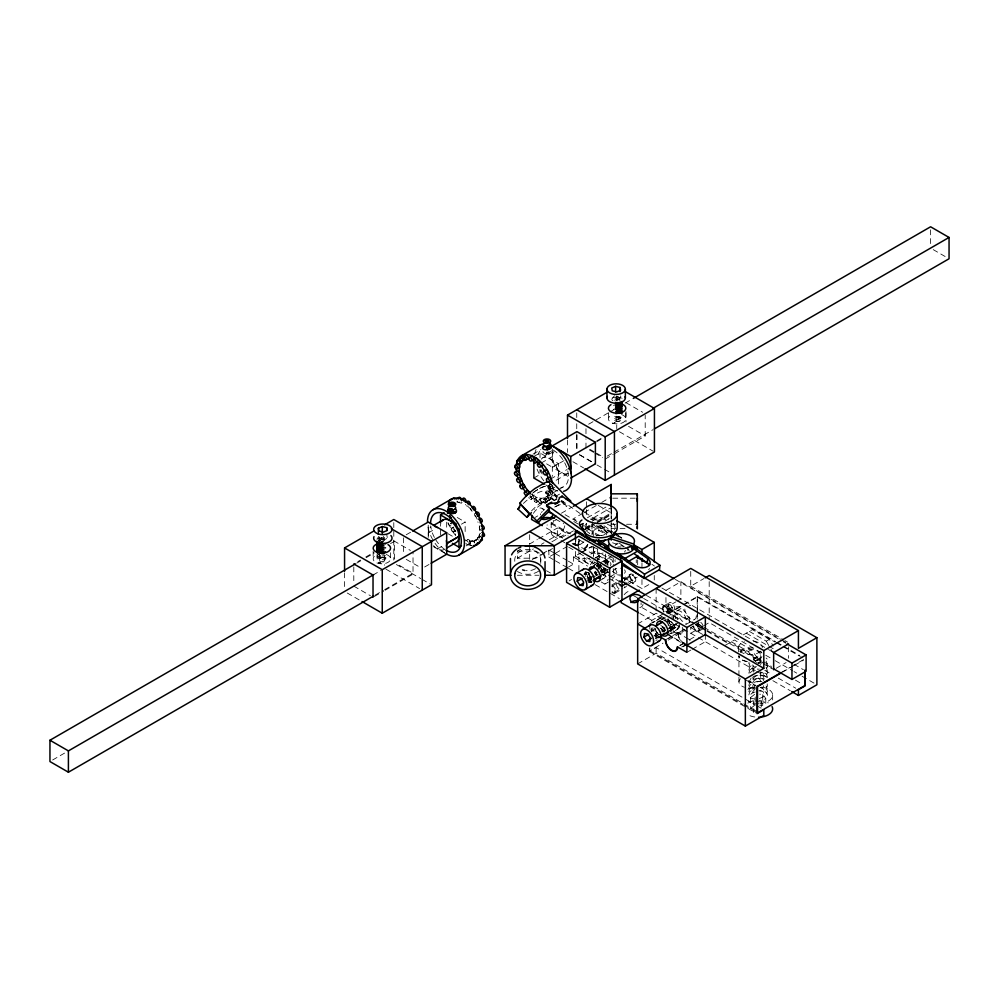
<?xml version="1.0" encoding="UTF-8"?>
<svg xmlns="http://www.w3.org/2000/svg" width="999" height="999" viewBox="0 0 999 999"><rect width="100%" height="100%" fill="white"/><g stroke="black" fill="none" stroke-linecap="round" stroke-linejoin="round"><path stroke-width="0.75" stroke-dasharray="5 3.75" d="M611.201 533.404L611.213 519.942M611.213 518.444L611.213 507.579L590.496 519.517M611.213 508.591L611.201 514.685L595.479 523.763M584.49 574.075L585.476 571.753M586.276 572.027L587.712 576.997L592.32 580.519M600.012 564.098C599.687 568.306 603.796 573.576 608.304 572.415M668.431 619.005C668.156 623.026 671.54 627.384 675.661 627.597M748.838 663.86L749.025 662.187M748.838 666.957L749.837 663.698M748.838 670.067L749.837 666.795L753.084 664.185M748.838 673.176L749.837 669.904L755.294 666.42M748.838 682.492L751.223 677.784M748.838 685.589C749.562 678.633 758.94 677.047 764.497 678.92M748.838 688.698C749.063 683.266 755.581 681.256 760.152 681.268M748.838 691.808L749.837 688.536L755.294 685.052M748.838 694.904L749.837 691.645L755.294 688.161M589.148 582.117L589.66 578.496L586.987 574.487L583.791 574.088M655.844 638.011L656.368 634.402L653.683 630.381L650.499 629.982M540.484 514.885L540.659 513.748M767.432 664.41L766.096 661.101M767.432 670.616L766.096 667.307M767.432 676.835L766.096 673.526L760.152 671.952M767.432 689.248L766.096 685.938M767.432 695.466L767.619 694.305C766.383 690.946 761.912 690.584 758.815 690.833M763.673 674.412L762.886 672.777L760.739 672.19M763.673 677.522L763.511 676.373C759.715 673.126 750.024 677.06 753.571 682.504M763.673 680.631L763.511 679.482C759.715 676.236 750.024 680.169 753.571 685.601M763.673 686.837L763.511 685.689M763.673 689.934L762.886 688.299L760.739 687.712M763.673 693.044L762.886 691.408L759.365 690.796M584.927 574.487L586.188 572.115L588.199 572.789M651.635 630.381C653.334 624.063 653.883 637.574 659.028 636.425M611.688 399.275L614.485 395.679M378.908 541.021L380.02 538.411L384.328 537.4M542.994 451.398L543.069 452.222A4.346 2.16 -6.1 0 0 546.116 453.521L547.777 453.421L551.548 450.824M376.848 539.248L378.833 536.363M377.135 554.058C375.774 558.566 382.093 560.439 385.552 559.715M596.578 566.083L597.489 564.81M598.626 564.298L598.963 568.718M664.997 620.991L665.908 619.717M667.045 619.205L666.87 622.29L668.156 624.962M753.258 665.834L752.672 667.981L753.571 670.079M548.626 452.06L546.403 452.172M619.992 400.711L619.255 399.375L615.884 399.388M553.558 500.349L545.704 493.119L548.401 488.286L556.693 497.752L554.67 501.373M379.42 554.845L379.22 557.542L382.192 559.328M604.632 573.788L603.146 575.387M608.066 571.815L605.519 573.676L600.711 571.291M670.716 630.656L671.34 629.695M674.775 627.709L673.289 629.308L669.792 629.02M615.884 397.415C620.754 395.417 620.891 400.711 616.433 400.811M593.206 560.689L589.872 565.434L594.592 562.699M596.952 561.338L601.947 554.233L611.95 560.002L613.061 562.862M601.123 581.918L604.87 584.09L608.204 579.345M611.95 580.007L616.945 572.889L613.611 564.298M740.396 678.696L739.31 680.207A10.877 6.281 0 0 0 744.38 687.275M766.62 668.593L767.619 666.358L766.096 664.21M766.62 674.8L767.619 672.564L766.096 670.416M766.62 687.225L767.432 686.151L767.157 683.853M766.62 693.431L767.619 691.196L766.096 689.048L760.152 687.487M753.258 659.627L756.493 657.255L760.739 656.655M753.258 672.052L754.083 671.103M533.441 492.445A21.216 5.644 -41.2 0 1 535.551 490.959L541.396 487.574A21.216 6.931 -44.2 0 1 549.063 488.998L553.646 483.703M555.769 506.718A21.216 6.931 -44.2 0 1 566.246 506.705L569.005 503.521M749.837 673.014L753.084 670.391L757.704 669.005M549.313 451.985L546.865 452.609M379.42 540.958L381.655 539.585L384.328 539.373M541.321 512.437L542.357 511.476M523.389 503.421L526.473 500.649A21.216 5.644 -41.2 0 1 543.119 491.046L545.442 491.895L554.42 500.149L552.085 499.3A21.216 5.644 -41.2 0 0 535.452 508.903L534.527 509.74M600.998 565.621C599.562 568.131 603.371 571.878 606.056 570.879M655.681 628.458L655.469 630.431L657.717 633.229M669.417 620.529C667.869 623.176 672.439 627.497 675.049 625.374M377.822 539.198L383.166 536.975M652.172 627.647L651.261 628.92L651.423 631.218M750.686 697.439L755.194 693.905L755.194 704.882L750.686 708.416L753.733 712.424L753.733 701.448L750.686 697.439L750.686 708.416M756.743 701.648L761.275 701.935L765.771 698.413L762.724 694.392L759.715 694.205M739.984 651.336L741.882 649.912A11.963 6.906 0 0 1 753.446 648.126M591.995 581.693L590.072 582.604L587.762 581.655M605.731 573.763L603.808 574.675L601.373 574.113M658.703 637.587L655.594 638.398L657.429 636.937L656.455 630.968M672.439 629.657L669.33 630.469M675.873 627.672L672.752 628.496L669.13 626.198M755.182 685.814L752.784 688.623L753.571 691.82M755.182 688.923L752.784 691.733L753.571 694.917M583.891 549.662L586.975 546.94A8.704 5.02 -60 0 0 589.223 543.031M591.183 579.395L588.361 579.732M603.196 572.452L601.947 573.064M604.919 571.465L602.897 572.04L600.574 570.791M608.341 569.48L605.531 569.83L602.497 566.595M657.879 635.289L656.63 635.901L654.283 635.202M659.602 634.303C656.98 637.275 651.086 629.932 654.845 629.607M664.747 631.331L663.498 631.93M671.615 627.36L669.605 627.946M535.551 490.959L537.587 489.672M380.781 555.781C376.935 557.292 379.845 561.875 383.117 561.438M451.623 528.134L453.546 527.01M453.821 531.88L455.744 530.756A2.173 1.249 59.9 0 1 453.721 529.77A2.173 1.249 59.9 0 1 453.309 527.235M467.794 539.672L465.871 540.796A2.173 1.249 59.9 0 1 468.044 542.02A2.173 1.249 59.9 0 1 468.069 544.542L469.992 543.419M470.117 541.87L472.028 540.746M477.822 537.774L479.732 536.65M474.65 540.409L476.573 539.285M532.942 454.195L540.859 449.625M588.636 424.213L608.641 412.662M609.977 411.9L613.973 409.59M625.162 403.121L631.917 399.225M533.853 456.506L540.009 452.959L558.478 463.611L558.478 485.152M357.792 561.613L360.464 560.077M365.796 556.992L373.801 552.372M356.73 563.124L360.776 560.776M366.183 557.654L374.288 552.971M390.509 543.618L394.568 541.271L394.568 561.063M406.193 534.777L411.376 531.793M541.246 459.215A13.049 7.542 60 0 1 542.719 457.854L555.019 450.749A13.049 7.542 60 0 0 555.931 467.27A13.049 7.542 60 0 0 569.542 472.003M541.246 463.012L552.322 456.618M428.221 532.942L434.378 529.395M596.79 440.834L603.546 436.925M558.478 463.611L552.322 467.17L544.405 462.599M533.853 478.046L540.009 474.488L540.009 469.93M563.973 460.651L552.322 467.382L570.779 478.046M596.64 441.795L603.408 437.887M52.647 759.989L66.171 752.185M373.027 575.024L381.056 570.392M461.451 524.2L465.147 522.065L465.147 532.829M550.474 479.108L567.082 469.518M568.081 473.364L555.769 480.469A13.049 7.542 60 0 0 556.568 466.908A13.049 7.542 60 0 0 544.63 457.267L542.719 457.854M437.45 548.938L444.83 544.667M607.142 456.168L612.549 453.047M613.898 452.272L653.084 429.645M545.729 484.902L552.322 488.711L554.782 487.287M605.207 459.065L613.199 454.445M614.535 453.671L645.204 435.964L645.204 415.247M375.187 595.092L383.291 590.409M384.652 589.635L413.024 573.251L397.202 564.11M424.662 566.982L429.845 563.985M545.466 497.215L557.342 490.359M558.653 489.597L563.936 486.55M374.363 596.465L383.691 591.071M385.027 590.297L413.024 574.138L413.024 551.935M466.058 545.929L475.287 540.596M547.652 500.974L560.839 493.369M554.395 500.574L557.08 499.013M535.277 517.332L537.737 515.909M554.657 507.055L563.636 501.873M561.438 513.211L572.015 507.092M564.81 525.761A9.79 5.657 -60 0 1 557.217 536.001A9.79 5.657 -60 0 1 551.198 531.555L551.198 522.664L556.231 519.755M552.534 548.551L535.839 558.191L517.382 558.191L517.37 551.098L522.702 548.014M529.358 544.168L537.362 539.547M538.686 538.773L557.355 527.996L566.583 533.329L568.119 535.988M582.929 513.236L573.501 518.668L578.783 521.715M584.278 512.462L596.403 505.469M601.785 502.36L611.213 496.928M517.382 558.191L533.366 548.963M541.358 544.343L544.03 542.794M549.35 539.722L557.355 535.102L557.355 527.996M587.362 517.782L605.918 507.08M551.873 541.82L566.583 533.329M573.426 530.831L562.35 537.225L543.631 526.411M585.239 527.884L590.621 524.775M597.09 521.041L611.201 512.899L598.239 505.419M532.23 559.565L541.196 554.383M542.482 553.646L548.888 549.937L554.07 552.934M585.826 528.783L595.654 522.939M596.952 522.19L611.213 513.948M585.814 529.333L594.168 524.512M585.876 531.068L589.66 528.883L589.66 533.329M605.044 521.066L611.201 517.519M548.888 549.937L548.888 557.042L554.158 553.995M555.481 553.234L567.345 546.378M578.995 548.089A8.004 4.62 -60 0 1 578.421 546.84L578.234 545.254L583.891 541.995L577.734 546.116L572.614 543.156M568.381 567.107L573.501 564.148L573.501 557.042L580.094 553.234M581.418 552.472L591.97 546.378L591.97 553.483L572.527 542.27M575.399 551.448L575.399 556.043L580.631 553.034M581.93 552.272L592.382 546.241M602.197 566.158A7.068 4.083 0 0 1 598.114 565.921L584.278 557.929L578.883 561.038L587.599 566.071M590.871 554.12L598.376 549.787M584.278 557.929L584.278 561.488L589.547 558.441M594.867 558.316L601.947 554.233M593.181 565.646L595.791 564.135M569.043 580.931L571.503 579.52M600.124 562.999L611.201 556.593M603.309 561.463L605.943 559.939M604.02 562.3L606.493 560.876M604.87 564.085L611.95 560.002M589.747 578.059L594.667 575.212M603.596 570.079L606.056 568.668M592.931 577.497L598.201 574.45M601.061 572.802L606.343 569.755M598.726 581.293L603.945 578.271M609.877 576.972L616.945 572.889M604.87 584.09L608.403 582.042M611.875 584.927L619.792 580.369M621.328 579.482L630.556 574.15M612.375 585.901L617.307 583.054A3.259 1.886 60 0 1 620.566 585.052M624.949 578.646L631.106 575.087M624.687 579.895L633.691 574.687M628.009 582.417L637.237 577.085M614.323 592.32L620.466 588.761A3.259 1.886 60 0 1 617.207 586.775A3.259 1.886 60 0 1 617.307 583.054M628.209 584.29L634.365 580.744M614.909 593.231L622.827 588.661M632.267 583.204L634.914 581.68M621.778 576.923L641.97 588.573L650.586 583.603M665.958 590.359L680.881 581.743L780.506 639.248M690.734 571.378L690.734 586.176L703.92 578.571M663.174 606.218L669.33 602.659M663.711 607.155L668.331 604.495M637.662 623.925L656.118 613.274L755.344 670.566M665.958 597.539L665.958 607.592L675.911 601.848M677.16 601.123L680.881 598.975L680.881 581.743M672.077 607.292L664.997 611.376L673.651 610.601L682.317 621.378L689.397 617.295L680.731 606.518L672.077 607.292L672.077 618.843M662.936 613.973L651.86 620.367A8.704 5.02 -60 0 0 652.684 623.451M666.982 612.812L671.603 610.139M649.962 623.925L663.373 616.183M667.519 613.748L682.142 605.357M683.478 604.582L697.502 596.478L775.574 641.558M652.447 622.939L655.082 621.415M656.405 620.654L662.986 616.858M668.244 613.823L682.729 605.456M684.04 604.695L697.202 597.102L697.202 612.562M659.452 620.928L665.784 617.282M676.648 611.001L684.04 606.73M667.357 621.565L669.717 620.204M651.261 631.78L653.683 630.381M653.933 635.801L656.368 634.402M667.245 629.258L679.545 622.152M668.269 638.673L684.19 629.482L677.122 633.566L670.192 629.57L677.272 625.312L675.536 623.151M669.043 630.681L671.503 629.258A8.704 5.02 60 0 1 670.679 632.33M667.619 635.064L677.734 629.22M686.038 624.425L694.655 619.442M665.346 639.922L677.659 632.817A8.704 5.02 60 0 0 685.401 644.143M696.79 623.588L699.1 622.252M649.825 647.652L649.825 650.749L662.986 643.144M668.244 640.109L685.351 630.232M649.35 648.438L649.35 651.46L656.118 647.552L755.731 705.069M702.597 626.398L690.734 633.254L690.734 627.572L697.502 623.663M677.122 633.391L682.317 632.929L685.851 630.881M637.662 663.898L656.118 653.246L755.731 710.751M703.92 625.649L709.19 622.602L764.385 654.457M697.752 630.569L702.359 627.909M698.289 631.518L704.445 627.959M679.732 645.379L685.888 641.833M689.585 639.697L695.729 636.138M680.119 645.604L687.499 641.333M681.73 646.977L685.426 644.855M683.241 646.74L685.701 645.317M686.887 652.347L690.846 650.074M692.157 649.313L705.344 641.695L705.344 634.59M725.199 645.329L734.427 640.009L751.348 649.775L760.576 662.212L757.504 663.985M743.194 634.939L752.422 629.62L769.342 639.385L773.189 646.041M731.343 641.783L748.276 651.548L751.348 649.775M749.35 631.393L766.27 641.158L769.342 639.385M776.148 668.331L786.088 662.587M781.118 672.564L790.246 667.295M791.545 666.545L804.582 659.015L800.536 656.68M782.517 672.19L793.044 666.121M794.367 665.359L803.583 660.039M619.58 399.051L621.066 397.365L620.466 395.891M548.151 485.726L550.074 484.627M531.181 499.3L533.104 498.201M534.415 498.551L536.326 497.465M550.299 489.498A2.173 1.261 60.1 0 0 549.637 486.138A2.173 1.261 60.1 0 0 547.739 487.187A2.173 1.261 60.1 0 0 550.299 489.498L552.222 488.411M548.264 491.283L550.174 490.184M538.973 499.887L540.896 498.801M536.55 502.335A2.173 1.261 60.1 0 0 535.901 498.976A2.173 1.261 60.1 0 0 533.99 500.024A2.173 1.261 60.1 0 0 536.55 502.335L538.473 501.236A2.173 1.261 60.1 0 0 537.812 497.877A2.173 1.261 60.1 0 0 535.914 498.926A2.173 1.261 60.1 0 0 538.473 501.236M546.465 496.828L548.376 495.729M543.281 499.313L545.204 498.226M550.399 495.054L552.322 493.956A2.173 1.261 60.1 0 0 551.66 490.596A2.173 1.261 60.1 0 0 549.762 491.658A2.173 1.261 60.1 0 0 547.839 492.744A2.173 1.261 60.1 0 0 550.399 495.054A2.173 1.261 60.1 0 0 549.75 491.695A2.173 1.261 60.1 0 0 552.322 493.956M541.121 503.658A2.173 1.261 60.1 0 0 540.459 500.312A2.173 1.261 60.1 0 0 538.561 501.361A2.173 1.261 60.1 0 0 541.121 503.658L543.031 502.572A2.173 1.261 60.1 0 0 542.382 499.213A2.173 1.261 60.1 0 0 540.471 500.262A2.173 1.261 60.1 0 0 543.031 502.572M548.601 500.599A2.173 1.261 60.1 0 0 547.952 497.24A2.173 1.261 60.1 0 0 546.041 498.289A2.173 1.261 60.1 0 0 548.601 500.599L550.524 499.5A2.173 1.261 60.1 0 0 549.862 496.153A2.173 1.261 60.1 0 0 547.964 497.202A2.173 1.261 60.1 0 0 550.524 499.5M545.429 503.084A2.173 1.261 60.1 0 0 544.78 499.737A2.173 1.261 60.1 0 0 542.869 500.786A2.173 1.261 60.1 0 0 545.429 503.084L547.352 501.998A2.173 1.261 60.1 0 0 546.815 498.763A2.173 1.261 60.1 0 0 544.742 499.363A2.173 1.261 60.1 0 0 547.027 502.085M539.535 488.548L541.396 487.574A21.216 5.644 -41.2 0 1 548.401 488.286M378.833 540.322L383.166 538.961M380.132 555.506C375.412 556.655 376.461 562.899 380.969 563.386M755.182 660.976L757.916 659.939L761.937 659.977M756.493 666.57L753.258 668.943L752.946 672.177M759.29 698.601L765.559 695.804L766.558 693.481L766.096 692.157M620.604 397.265L616.695 398.926L612.262 397.802M378.933 537.986L383.379 539.11L387.275 537.45L386.738 534.677M753.084 657.979L760.152 656.43M753.084 661.088L760.152 659.54M753.084 676.61C757.429 674.687 763.511 674.038 767.157 677.647M382.405 541.108L386.675 538.511L386.963 536.088M613.448 397.477L618.031 396.778L622.04 398.701M613.448 405.407L614.934 404.945M613.448 409.378L614.934 408.903M672.764 626.785C670.054 628.558 665.022 621.89 668.568 621.678M665.896 630.744L662.861 630.244L660.626 627.447M659.552 637.237L657.305 637.412L654.832 636.163M755.182 692.032C752.322 692.282 748.713 694.942 750.361 698.089L755.232 699.125M615.884 417.232C622.439 415.534 619.168 421.69 614.672 418.481M546.89 452.472L548.626 452.859L546.403 452.984M381.655 541.558L383.491 541.296M588.886 582.504L590.734 581.031L589.934 575.661M614.934 399.001L620.629 399.413M757.916 663.049L761.937 663.086M757.916 669.255L759.365 669.055M670.317 633.628L673.401 632.804L676.473 630.082A8.704 5.02 -60 0 0 679.345 624.113M385.552 555.744L382.505 555.781M757.704 662.799L760.152 662.637M612.749 498.201L637.312 498.201M615.821 524.275L611.213 524.275L611.213 523.638M626.573 524.275L635.776 524.275M625.037 528.633L611.213 528.633L611.213 527.959M593.306 547.165L598.888 549.487L598.888 559.44M517.37 551.098L535.839 551.086L540.759 553.933M598.888 563.698L597.352 563.698L576.485 551.66M517.37 575.262L538.911 575.249M616.495 400.749L618.031 400.749M598.513 575.037L596.166 574.35L594.28 572.315M591.645 579.008C589.11 579.857 584.74 573.801 588.136 573.701M615.834 417.582L620.167 417.195L621.865 416.021L622.04 414.56M615.834 419.555L621.178 418.656L622.152 417.282L621.515 415.859M615.834 421.541L618.868 421.503L621.865 419.992L621.515 417.844L618.031 416.608M546.865 453.421L549.038 453.047L549.175 451.923M546.865 454.22L549.313 453.596L547.764 452.222M384.066 557.867L379.558 556.88L376.96 554.195M384.066 561.825C379.907 562.712 373.801 557.43 378.833 554.208L379.745 556.168L383.117 557.467M759.715 705.182L762.724 705.369L762.724 694.392M384.328 557.217C381.918 556.668 377.684 558.578 379.22 561.513M591.795 581.605L588.124 580.269M456.718 501.935L464.41 503.996M382.192 541.483L383.117 541.608M761.937 681.718C757.916 680.282 750.274 683.89 753.571 688.711M380.969 541.583L382.505 541.908M661.937 631.668L662.737 631.905M612.537 542.782L624.338 546.715M607.767 571.603L605.294 570.354L602.397 566.745M600.149 566.77L598.988 566.858L598.876 567.882M614.672 400.636L615.509 401.036M614.672 416.496L618.219 417.27L620.092 415.846M614.672 420.454C615.884 421.503 620.891 421.878 619.78 419.468M546.403 453.783L548.463 453.384M591.795 577.759L589.635 576.036L588.548 573.239M665.371 629.695L662.699 627.222M933.228 249.625L946.415 257.243M625.973 402.659L642.644 412.275M628.533 426.348L645.204 435.964M619.43 431.743L653.084 451.173M589.934 449.35L595.204 452.397M596.528 453.159L603.121 456.968M593.668 452.397L585.976 447.952L585.976 439.073M594.942 453.134L602.634 457.579M579.57 454.695L592.757 462.312M579.432 454.845L595.591 464.173M596.94 464.947L611.738 473.489M572.902 461.725L583.666 467.944M600.237 525.399L612.35 532.392M617.732 535.501L621.778 537.837M599.05 525.574L615.034 534.802M616.358 535.564L619.03 537.112M596.303 525.624L609.615 533.304M590.971 525.811L605.619 534.265M690.734 586.176L783.616 639.81M784.964 640.584L787.662 642.132M565.047 514.672L577.996 522.152M584.477 525.899L589.66 528.883M781.842 640.022L785.888 642.357M599.537 535.651L586.575 528.171L586.575 523.513M675.349 579.432L781.842 640.908M783.191 641.695L785.888 643.244M573.838 521.528L580.431 525.337M776.922 642.332L782.304 645.441M783.653 646.228L799.812 655.544M696.89 596.84L775.274 642.182M776.31 642.694L781.693 645.804M783.041 646.578L799.512 656.168M542.095 508.379L544.68 509.877M555.619 519.13L563.698 523.801M746.265 633.166L767.532 645.441M768.855 646.203L774.175 649.275M608.366 555.469L615.034 559.315M551.198 522.664L570.629 533.891M551.585 523.901L568.506 533.678M578.771 539.597L583.891 542.557M661.875 587.999L768.368 649.475M769.043 649.862L773.651 652.534M793.98 664.26L803.408 669.705M607.355 564.148L607.355 560.601L593.506 552.597L593.506 556.156L599.8 559.79M551.198 531.555L562.624 538.149M572.115 543.631L575.811 545.766L575.811 538.361M765.734 655.244L773.813 659.902M775.162 660.676L792.657 670.779M794.005 671.565L796.69 673.114M802.085 676.223L816.882 684.777M553.221 536.026L559.702 539.772M561.001 540.521L564.885 542.769M612.35 571.478L620.429 576.136M568.656 547.14L575.174 550.899M697.202 623.388L702.884 626.773M703.933 627.272L762.112 660.963M763.161 661.475L771.54 666.408M795.466 680.132L802.497 684.29M646.378 595.392L694.904 623.401M705.681 629.632L696.253 624.188A4.346 2.51 60 0 1 699.2 629.52A4.346 2.51 60 0 1 696.116 631.306A4.346 2.51 60 0 1 693.044 625.973M707.03 630.406L771.74 667.769M665.958 607.592L693.806 623.663M695.129 624.425L705.731 630.544M707.055 631.318L728.271 643.556M763.199 663.723L772.352 669.005M575.399 556.043L590.059 564.51M600.711 570.654L620.691 582.192M584.278 561.488L589.31 564.385M573.501 557.042L578.883 560.152M601.947 574.225L620.629 585.139M643.593 598.438L677.747 618.169M690.734 627.572L702.846 634.565M764.772 670.317L771.503 674.2M778.233 678.084L795.728 688.199M633.391 595.504L637.412 597.814M555.369 553.671L567.02 560.414M568.319 561.151L573.501 564.148M756.693 671.34L767.469 677.559M772.851 680.669L790.346 690.771M661.862 619.043L641.083 607.042L641.083 602.784M663.136 619.78L673.401 625.699L673.401 621.44M548.888 557.042L554.108 560.052M555.407 560.814L567.145 567.582M568.456 568.344L577.584 573.613M587.599 580.282L619.28 598.576M669.043 627.834L685.739 637.474M686.276 637.787L689.959 639.922A8.704 5.02 60 0 1 689.76 641.633M639.822 613.423L654.42 621.853M660.826 625.549L665.958 628.508M660.064 628.059L665.197 631.018M661.5 630.594L664.06 632.067M666.67 633.578L683.816 643.468M748.251 680.681L754.969 684.552M668.668 635.339L686.163 645.441M746.303 680.257L756.168 685.851M457.23 517.494L465.147 522.065M546.528 570.766L550.412 573.001M757.08 705.843L761.113 708.179M448.002 533.703L453.271 536.75M649.825 650.749L742.707 704.37M744.055 705.157L756.168 712.15M649.35 651.46L755.694 712.861M433.491 546.653L446.678 554.258M393.793 540.834L410.464 550.449M406.243 559.34L420.741 567.707M396.366 564.51L420.716 578.583M422.065 579.358L430.144 584.015M385.914 569.143L419.568 588.573M353.796 586.126L370.467 595.754M347.252 593.006L360.714 600.786M664.647 631.992L660.514 627.597M659.49 634.964L656.131 631.905L654.632 627.984M378.371 554.145L379.558 554.895M584.964 512.3L598.938 522.177M604.02 525.774L612.911 532.055M617.994 535.651L621.815 538.349M600.549 525.299L612.025 533.404M561.638 500.462L581.293 514.348M597.689 525.936L607.779 533.066M651.922 564.273L654.445 566.058M593.743 525.124L606.48 534.128M619.218 543.131L624.313 546.74M625.586 547.639L629.407 550.337M586.975 531.505L589.522 533.304M380.444 540.821L378.908 539.035L379.42 537L378.059 539.472M379.558 541.021L378.534 540.159M673.164 624.3L670.916 621.503M586.85 578.721L587.574 579.308M653.846 627.809L655.794 629.782M665.122 630.219L662.237 626.598M596.703 575.312L594.58 573.026M591.558 578.284L589.435 575.998L587.924 572.09M612.874 400.824L612.037 399.962M766.096 658.004L767.157 659.015M548.613 487.574L560.427 499.737M561.5 500.849L565.796 505.269M549.063 488.998L556.58 496.753M560.876 501.173L566.246 506.705M473.876 541.508L474.45 542.482A2.173 1.249 59.9 0 0 472.177 540.684A2.173 1.249 59.9 0 0 472.052 543.269M469.642 540.434A2.173 1.249 59.9 0 1 469.68 543.518A2.173 1.249 59.9 0 1 467.357 540.684A2.173 1.249 59.9 0 1 469.642 540.434L470.204 541.408M596.503 572.077L597.14 572.777M548.151 487.062L556.443 496.528M548.439 488.686L547.889 487.712M548.551 494.243L547.989 493.269M546.753 499.787L546.191 498.813M543.568 502.272L543.019 501.298M539.26 502.847L538.711 501.873M534.702 501.51L534.14 500.536M529.32 498.489L528.771 497.514M588.311 572.964L589.273 574.263M748.276 651.548L756.58 662.749M753.571 666.97L752.672 664.872M753.571 679.395L752.672 677.297M766.27 641.158L770.117 647.827M770.891 649.15L772.427 651.823M607.092 569.817L608.204 572.677M597.452 562.637L600.948 571.653M474.275 541.945L474.6 542.994M470.042 540.871L470.367 541.92M545.442 491.895L545.704 493.119M930.593 229.832L930.593 245.067M788.573 646.79L788.573 658.279M772.652 694.954L772.652 701.086M765.771 698.413L765.771 705.269M761.275 701.935L761.275 707.429M760.701 655.544L760.701 664.822M760.701 672.552L760.701 681.842A10.877 6.281 0 0 0 755.256 676.398M738.935 675.649L738.935 655.544A10.877 6.281 0 0 0 747.002 661.613M738.935 677.197L738.935 681.842M738.386 647.689L738.386 651.947M709.19 581.593L709.19 619.555M697.502 596.478L697.502 610.077M697.502 611.588L697.502 619.13M697.202 614.11L697.202 621.84M689.397 617.295L689.397 623.975M682.317 627.147L682.317 632.929M664.997 617.145L664.997 620.042M656.118 588.399L656.118 613.274M656.118 647.552L656.118 653.246M654.27 575.461L654.27 579.969M649.825 624.462L649.825 629.095M641.97 563.024L641.97 570.541M641.97 579.557L641.97 588.573M637.674 560.127L637.674 564.722M636.263 559.84L636.263 562.812M628.021 546.428L628.021 550.686M625.973 411.538L625.973 421.903M625.836 412.774L625.836 418.868M616.745 395.991L616.745 400.661M616.745 416.208L616.745 428.633M613.274 557.917L613.274 562.462M613.274 568.531L613.274 571.578A6.006 3.472 0 0 0 620.829 574.924M611.213 507.742L611.213 518.856M611.213 523.289L611.201 533.079M608.428 412.774L608.428 418.868M607.879 562.15L607.879 565.709M606.356 531.992L606.356 534.952M605.469 554.058L605.469 560.127M598.888 526.123L598.888 535.139M598.114 565.921L598.114 569.48M597.352 549.487L597.352 562.287M593.306 531.992L593.306 536.438M593.456 546.478L593.456 557.092M592.382 521.728L592.382 533.978M591.97 524L591.97 534.665M586.575 501.785L586.575 508.004M586.575 509.552L586.575 517.307M585.976 428.708L585.976 437.937M578.883 539.173L578.883 572.939M576.935 434.715L576.935 450.099M576.748 412.874L576.748 417.532M576.748 423.751L576.748 433.079M576.748 434.64L576.748 450.174M575.399 540.721L575.399 545.317M567.507 439.96L567.507 452.397M552.322 448.926L552.322 476.398M552.322 485.626L552.322 488.711M540.734 558.878L540.734 563.399M540.009 452.959L540.009 457.567M529.67 534.665L529.67 543.98M529.67 545.529L529.67 559.49M446.678 522.177L446.678 529.87M440.522 534.977L440.522 525.836A13.049 7.542 60 0 1 440.846 523.264M428.221 525.174L428.221 537.512M403.608 537.812L403.608 554.732M393.793 522.614L393.793 560.077M390.572 552.722L390.572 558.816M384.565 537.275L384.565 540.384M384.565 555.931L384.565 565.259M383.379 536.313L383.379 539.11M373.164 551.198L373.164 558.816M353.796 566.883L353.796 583.166M344.568 572.802L344.568 589.897M552.047 484.852A21.753 12.562 60 0 1 550.049 483.391M542.182 473.988A21.753 12.562 60 0 1 539.735 468.906M538.199 454.533A21.753 12.562 60 0 1 539.735 451.136M553.059 449.95A21.753 12.562 60 0 1 567.919 471.69A21.753 12.562 60 0 1 560.751 487.537M549.45 482.355A21.753 12.562 60 0 1 531.593 494.055M557.829 491.058A26.111 15.072 60 0 1 548.276 485.539M543.831 480.844A26.111 15.072 60 0 1 537.062 469.143M534.752 454.358A26.111 15.072 60 0 1 536.326 449.038M552.897 486.151A26.111 15.072 60 0 1 529.82 496.203M530.132 495.654A2.173 1.261 60.1 0 1 531.643 498.164A2.173 1.261 60.1 0 1 530.357 499.313A2.173 1.261 60.1 0 1 528.621 496.99M532.042 494.555A2.173 1.261 60.1 0 1 533.553 497.065A2.173 1.261 60.1 0 1 532.28 498.214A2.173 1.261 60.1 0 1 530.544 495.904M530.706 494.655A2.173 1.261 60.1 0 1 530.956 494.43M552.247 485.914A2.173 1.261 60.1 0 1 551.648 488.486A2.173 1.261 60.1 0 1 549.625 485.464A2.173 1.261 60.1 0 1 551.935 485.439M621.478 414.523A8.704 5.02 0 0 1 623.788 422.102A8.704 5.02 0 0 1 610.464 422.102A8.704 5.02 0 0 1 612.774 414.523M542.17 471.94A13.049 7.542 60 0 1 541.246 469.88M479.27 525.736A21.753 12.562 60 0 1 464.41 539.522M455.869 531.605A21.753 12.562 60 0 1 451.086 522.952M468.394 506.893A21.753 12.562 60 0 1 472.102 510.814M475.287 515.472A21.753 12.562 60 0 1 477.197 519.28M444.942 549.562A21.753 12.562 60 0 1 435.064 538.698M434.378 537.462A21.753 12.562 60 0 1 430.694 525.924M444.742 552.996A26.111 15.072 60 0 1 434.328 542.27M432.892 539.959A26.111 15.072 60 0 1 427.647 524.637M472.215 545.579A26.111 15.072 60 0 1 465.609 543.731M455.169 534.89A26.111 15.072 60 0 1 448.414 523.189M468.069 544.542A2.173 1.249 59.9 0 1 465.896 543.319M455.719 535.701A2.173 1.249 59.9 0 1 455.694 533.916M480.819 536.738A2.173 1.249 59.9 0 0 479.358 538.149A2.173 1.249 59.9 0 0 477.485 538.161A2.173 1.249 59.9 0 0 478.159 540.746M471.628 545.691A2.173 1.249 59.9 0 1 469.83 543.706A2.173 1.249 59.9 0 1 470.317 541.783A2.173 1.249 59.9 0 1 472.277 543.094M476.198 540.784A2.173 1.249 59.9 0 1 476.723 539.223A2.173 1.249 59.9 0 1 478.421 540.047M474.438 542.42A2.173 1.249 59.9 0 1 474.525 540.509A2.173 1.249 59.9 0 1 476.136 540.784M480.694 536.962A2.173 1.249 59.9 0 1 479.545 534.602A2.173 1.249 59.9 0 1 480.656 533.516M480.831 530.182A2.173 1.249 59.9 0 1 479.47 526.773M475.949 516.895A2.173 1.249 59.9 0 1 474.862 515.771M474.612 515.259A2.173 1.249 59.9 0 1 474.587 513.486M472.127 511.301A2.173 1.249 59.9 0 1 470.616 508.229M462.075 502.659A2.173 1.249 59.9 0 1 461.388 501.81M468.194 505.881A2.173 1.249 59.9 0 1 466.471 505.744M465.784 504.895A2.173 1.249 59.9 0 1 465.534 504.383M459.465 502.01A2.173 1.249 59.9 0 1 457.055 501.023M478.109 522.34A2.173 1.249 59.9 0 1 477.797 521.878M450.886 525.486A2.173 1.249 59.9 0 1 448.801 524.962A2.173 1.249 59.9 0 1 448.214 522.202M450.624 523.201A2.173 1.249 59.9 0 1 450.874 523.713M450.724 523.838A2.173 1.249 59.9 0 1 450.399 523.376M386.226 554.457A8.704 5.02 0 0 1 388.536 562.05A8.704 5.02 0 0 1 375.212 562.05A8.704 5.02 0 0 1 377.522 554.457M443.981 549.575A13.049 7.542 60 0 1 433.541 545.679M428.534 535.889A13.049 7.542 60 0 1 430.919 526.972M591.758 578.321A8.154 4.708 60 0 1 590.559 576.573M589.647 574.662A8.154 4.708 60 0 1 589.073 572.727M612.075 591.633A3.259 1.886 60 0 0 614.984 590.147L614.76 589.373A3.259 1.886 60 0 0 611.638 586.488M590.347 575.824A3.259 1.886 60 0 1 588.523 578.084A3.259 1.886 60 0 1 585.814 574.138A3.259 1.886 60 0 1 588.124 572.564M588.711 573.001A3.259 1.886 60 0 1 589.273 573.588M596.503 572.277A3.259 1.886 60 0 1 595.429 574.65M602.759 567.095A8.154 4.708 60 0 1 605.594 575.374A8.154 4.708 60 0 1 601.361 578.496M596.99 575.312A8.154 4.708 60 0 1 594.88 571.653M594.293 566.258A8.154 4.708 60 0 1 598.376 563.911M599.875 564.535A8.154 4.708 60 0 1 601.361 565.634M531.53 510.914A21.216 5.644 -41.2 0 1 548.339 497.714A21.216 5.644 -41.2 0 1 556.693 497.752M532.43 493.306A21.216 6.931 -44.2 0 1 534.515 491.695M605.894 563.111A3.259 1.886 60 0 1 608.116 561.038A3.259 1.886 60 0 1 610.352 565.684M603.958 567.082A3.259 1.886 60 0 1 603.284 570.204A3.259 1.886 60 0 1 600.199 567.944A3.259 1.886 60 0 1 600.337 564.435M624.35 579.495A3.259 1.886 60 0 1 627.172 579.245A3.259 1.886 60 0 1 628.808 583.441M587.624 544.592A9.79 5.657 -60 0 1 582.729 549.762M611.937 585.576A4.346 2.51 60 0 1 615.809 591.233A4.346 2.51 60 0 1 611.937 592.432M620.429 586.326A4.346 2.51 60 0 1 620.429 580.169M624.937 586.763A4.346 2.51 60 0 1 624.138 587.899M626.473 585.876A4.346 2.51 60 0 1 624.3 587.137M620.529 582.454A4.346 2.51 60 0 1 620.529 580.606M624.3 580.269A4.346 2.51 60 0 1 625.037 581.056M607.355 560.601A7.068 4.083 0 0 1 606.693 564.423M605.806 568.593A7.068 4.083 0 0 1 600.824 569.78M596.228 565.721A4.346 2.51 60 0 1 600.062 566.433A4.346 2.51 60 0 1 601.86 571.665M605.144 562.912A4.346 2.51 60 0 1 607.317 559.815A4.346 2.51 60 0 1 611.088 564.497M596.553 572.889A4.346 2.51 60 0 1 595.179 571.178M596.553 566.033A4.346 2.51 60 0 1 598.888 567.732M599.525 568.668A4.346 2.51 60 0 1 600.012 569.68M591.196 577.022A4.346 2.51 60 0 1 586.575 577.434M585.938 576.51A4.346 2.51 60 0 1 585.451 575.486M585.152 574.45A4.346 2.51 60 0 1 585.451 571.94M535.526 568.656A13.049 10.664 0 0 1 525.836 570.629M514.785 561.301A13.049 10.664 0 0 1 527.984 549.425A13.049 10.664 0 0 1 540.671 561.663M538.611 571.203A17.408 14.211 0 0 1 517.42 571.515M587.899 544.305A8.004 4.62 -60 0 1 585.364 547.464L583.891 548.526A8.004 4.62 -60 0 1 581.056 549.288M578.234 545.254A8.004 4.62 -60 0 1 579.895 539.685M625.287 550.324A6.006 3.472 0 0 1 624.475 552.06M617.719 546.977A6.006 3.472 0 0 1 620.829 546.977M596.465 535.889A6.006 3.472 0 0 1 602.459 535.889M624.475 569.842A6.006 3.472 0 0 1 624.475 573.301M613.274 571.578A6.006 3.472 0 0 1 620.829 568.219M595.217 557.679A6.006 3.472 0 0 1 603.121 557.38A6.006 3.472 0 0 1 604.657 561.863M597.914 563.486A6.006 3.472 0 0 1 596.465 563.136M533.391 513.399A8.704 5.02 -60 0 1 543.681 510.639M577.734 546.116A8.704 5.02 -60 0 1 580.819 538.186M553.271 520.267A6.531 3.771 0 0 1 546.965 525.012M649.462 568.468A8.704 5.557 5.9 0 1 648.588 569.755M590.297 519.105A8.704 5.557 5.9 0 1 594.18 520.791M613.024 523.326A15.235 8.791 0 0 1 614.547 530.007M585.114 525.449A15.235 8.791 0 0 1 586.638 523.326M592.22 520.117A15.235 8.791 0 0 1 607.442 520.117M585.114 529.72A15.235 8.791 0 0 1 592.22 524.375M607.442 524.375A15.235 8.791 0 0 1 614.547 529.72M603.096 553.021A6.531 3.771 0 0 1 595.217 552.422A6.531 3.771 0 0 1 594.18 547.877M599.837 535.764A6.531 3.771 0 0 1 593.918 530.394A6.531 3.771 0 0 1 604.832 529.57A6.531 3.771 0 0 1 601.523 535.626M591.133 519.03A17.408 10.052 0 0 1 608.528 519.03M615.184 545.442A6.531 3.771 0 0 1 618.231 543.156M615.184 561.613A6.531 3.771 0 0 1 615.184 559.652M761.688 687.037A14.423 8.329 0 0 1 772.627 695.691A14.423 8.329 0 0 1 759.764 703.408M758.516 703.446A14.423 8.329 0 0 1 748.239 701.123M747.826 689.347A14.423 8.329 0 0 1 754.22 687.125M754.769 716.982A14.423 8.329 0 0 1 748.239 714.909M747.826 703.134A14.423 8.329 0 0 1 757.941 700.574M759.203 700.586A14.423 8.329 0 0 1 768.231 702.896M740.396 652.409A10.877 6.281 0 0 1 757.517 651.098A10.877 6.281 0 0 1 755.256 660.988M755.256 687.275A10.877 6.281 0 0 1 747.002 687.899M642.994 604.383A6.531 3.771 0 0 1 639.735 607.642M663.336 617.295A8.704 5.02 -60 0 1 662.362 619.33M674.987 617.919A8.704 5.02 -60 0 1 678.721 619.068M668.069 625.224A8.704 5.02 -60 0 1 670.317 621.328M624.163 594.68A8.704 5.02 -60 0 1 631.593 591.52M685.302 643.656A8.154 4.708 60 0 1 678.046 633.029M658.99 638.086A8.704 5.02 60 0 0 659.19 636.363L658.816 636.138A8.154 4.708 60 0 1 658.616 637.749M657.117 639.872A8.154 4.708 60 0 1 655.931 640.247M663.86 631.281A8.154 4.708 60 0 1 661.263 628.059M671.116 629.033A8.154 4.708 60 0 1 670.341 631.917M664.198 611.625A3.259 1.886 60 0 1 663.86 607.092A3.259 1.886 60 0 1 667.519 610.314A3.259 1.886 60 0 1 665.359 612.649M695.516 624.825A3.259 1.886 60 0 1 698.413 628.846A3.259 1.886 60 0 1 695.916 630.282A3.259 1.886 60 0 1 693.893 625.774M700.736 622.414A3.259 1.886 60 0 1 703.034 626.648A3.259 1.886 60 0 1 700.336 627.472A3.259 1.886 60 0 1 698.501 623.101M679.42 625.486A8.154 4.708 60 0 1 675.149 629.445L673.651 628.808A8.154 4.708 60 0 1 667.881 618.818M669.58 615.084A8.154 4.708 60 0 1 677.734 619.792M663.811 612.175A4.346 2.51 60 0 1 663.174 611.238M662.687 610.227A4.346 2.51 60 0 1 665.346 606.43A4.346 2.51 60 0 1 668.019 613.299M696.353 615.709A8.154 4.708 60 0 1 690.584 619.043A8.154 4.708 60 0 1 684.814 609.053M689.085 605.082A8.154 4.708 60 0 1 690.584 605.719M675.736 618.506A8.154 4.708 60 0 1 680.731 611.4A8.154 4.708 60 0 1 685.726 624.275M703.071 628.084A4.346 2.51 60 0 1 699.3 623.401M761.912 656.58A11.963 6.906 0 0 1 760.714 658.254L758.815 659.677A11.963 6.906 0 0 1 756.33 660.776M747.252 661.463A11.963 6.906 0 0 1 738.785 656.58M760.714 651.336A11.963 6.906 0 0 1 761.912 653.009M760.714 651.148A11.963 6.906 0 0 1 741.882 652.572A11.963 6.906 0 0 1 744.367 641.708M753.446 641.021A11.963 6.906 0 0 1 762.312 647.689M663.761 631.655A8.704 5.02 60 0 1 661.001 628.221M606.893 560.501L606.63 562.562L606.88 560.501M673.588 616.408L673.326 618.468L673.576 616.408M674.974 624.837L674.225 626.46L673.95 624.737L674.974 624.837M379.745 562.112L378.371 563.224L380.894 562.637L379.745 562.112M385.414 557.817L383.953 558.965L386.126 558.016L385.414 557.817M546.553 454.682L545.679 455.069L546.553 454.682M615.047 422.677L612.899 423.626L615.047 422.677M548.813 452.959L547.789 453.196L548.813 452.959M620.629 418.419L618.106 419.006L620.629 418.419M451.186 529.133A2.173 1.249 59.9 0 0 453.509 531.98A2.173 1.249 59.9 0 0 453.471 528.896A2.173 1.249 59.9 0 0 451.186 529.133M630.431 576.585A3.259 1.886 60 0 0 633.89 580.894A3.259 1.886 60 0 0 633.89 576.273A3.259 1.886 60 0 0 630.431 576.585M629.657 576.136A4.346 2.51 60 0 0 634.278 581.88A4.346 2.51 60 0 0 634.278 575.724A4.346 2.51 60 0 0 629.657 576.136M667.657 605.993A3.259 1.886 60 0 0 671.116 610.289A3.259 1.886 60 0 0 671.116 605.669A3.259 1.886 60 0 0 667.657 605.993M668.431 604.657A4.346 2.51 60 0 0 673.039 610.401A4.346 2.51 60 0 0 673.039 604.245A4.346 2.51 60 0 0 668.431 604.657"/><path stroke-width="1.5" d="M611.201 506.905L611.213 484.465L573.339 506.331M637.312 526.485L637.312 528.633L637.312 493.831L611.213 493.831M637.312 520.966L637.312 524.275L637.312 523.638M637.312 501.498L637.312 498.201L637.312 498.838M637.312 495.991L637.312 493.831M551.71 502.122L546.703 505.007L546.59 506.081L549.125 508.691L548.251 510.751L589.872 540.172M561.975 497.202L562.087 496.128L583.691 511.401M621.403 562.462L644.105 578.508L644.555 574.175L659.939 565.297L637.062 549.125M649.487 565.584A8.704 5.557 5.9 0 0 647.252 562.949L647.689 558.616L632.404 547.814M659.939 565.297L659.49 569.63L644.105 578.508M447.614 512.175L447.877 509.977M577.21 581.206L577.722 577.584L580.918 577.984L583.591 582.005L583.079 585.614L579.882 585.214L577.21 581.206L582.067 578.396M643.918 637.1L644.43 633.491L647.614 633.89L650.299 637.899L649.775 641.52L646.59 641.108L643.918 637.1L648.776 634.303M377.135 542.157C375.774 546.665 382.093 548.551 385.552 547.814M377.135 544.143C375.774 548.051 380.944 550.112 384.066 549.937M377.135 546.128C375.774 550.636 382.093 552.509 385.552 551.785M377.135 548.101C375.774 552.01 380.944 554.07 384.066 553.896M377.135 550.087L377.485 553.234M449.575 513.124L449.962 512.3M449.687 515.909L449.825 517.182L451.236 518.081M545.054 576.76L543.956 580.357A17.408 14.211 0 0 1 515.147 584.952A17.408 14.211 0 0 1 522.215 561.688A17.408 14.211 0 0 1 545.054 576.76L545.054 561.688M622.152 401.423L620.167 403.321L615.834 403.696M589.71 570.042L590.621 568.781M591.42 569.055L592.345 567.794M593.144 568.056L594.055 566.795M656.405 625.936L657.33 624.675M658.129 624.949L659.04 623.688M659.839 623.963L660.764 622.702M661.563 622.964L662.474 621.703M619.992 402.697L620.092 401.973M619.992 404.682L620.092 403.946M619.992 406.668L620.092 405.931M619.992 408.641L620.092 407.917M518.006 509.103L520.704 504.283L529.008 513.736L526.985 517.357L518.006 509.103L519.692 507.217M593.718 580.694L594.343 579.745M597.777 577.759L595.229 579.632M601.198 575.774L599.712 577.372L597.464 577.547M664.472 633.653L662.986 635.252L660.739 635.426M667.906 631.668L665.359 633.541M449.962 509.09L450.187 511.126L453.096 511.775M449.962 509.89L449.825 511.563L452.497 512.637M449.962 510.701L450.187 512.737L453.096 513.386M449.962 511.5L449.825 513.174M631.718 545.616L630.681 546.403A12.999 7.505 0 0 1 614.984 547.589A12.999 7.505 0 0 1 608.928 539.148L609.577 538.249L631.718 545.616L631.718 549.175L633.391 547.489L634.04 543.031A12.999 7.505 0 0 0 629.407 535.139A12.999 7.505 0 0 0 614.984 534.59L611.251 536.55L611.251 540.109M526.985 517.357L531.406 512.624M549.038 445.829L549.388 444.967M549.125 508.691L536.925 520.979L538.548 522.689A21.216 6.931 -44.2 0 1 549.625 511.013M595.429 579.707L593.506 580.619M598.863 577.722L595.754 578.533M661.276 636.238L662.137 635.601M665.571 633.628L662.462 634.44M669.005 631.643L667.082 632.554M555.019 504.333L559.665 501.648M567.507 438.411L567.507 415.097L607.404 392.058M344.568 571.253L344.568 547.939L373.901 530.993M384.565 524.837L393.793 519.505L431.493 541.271L431.493 584.79L382.255 613.224L362.063 601.56M521.54 455.756L539.997 445.104M432.892 509.802L451.348 499.15M542.594 447.639L545.092 446.203M633.279 398.439L930.593 226.785L949.05 237.45L949.05 258.766L654.432 428.858M547.377 449.675L551.123 447.515M373.838 595.879L68.407 772.215L49.95 761.55L49.95 740.234L355.369 563.898M412.674 531.043L428.221 522.065L446.678 532.717L446.678 554.258L431.131 563.236M440.522 522.727L440.522 514.96L444.218 512.824M447.477 513.274L449.975 511.825M452.659 513.461L456.406 511.301M433.379 525.549L443.231 519.867M653.084 408.316L949.05 237.45M595.392 442.295L576.935 431.63L552.322 445.854L570.779 456.506L595.392 442.295L595.392 463.836L570.779 478.046M567.507 415.097L605.207 436.85L654.432 408.429L654.432 451.96L605.207 480.382L585.014 468.718M49.95 740.234L68.407 750.898L373.838 574.562M344.568 547.939L382.255 569.692L446.678 532.717M568.319 468.806L570.779 467.382M446.678 543.493L458.991 536.388M446.678 543.606L458.991 536.5M446.441 548.164L456.281 542.469A13.049 7.542 60 0 0 456.281 527.397L454.37 524.6A13.049 7.542 60 0 0 441.758 521.228M452.397 543.356L458.991 547.152L461.451 545.741M459.003 555.032L477.46 544.368M562.087 496.128L559.777 497.465L557.454 502.734L549.013 503.671M511.213 575.262L505.057 575.262L505.057 545.766L556.143 516.271M575.399 539.198L575.399 531.53L576.81 530.719L583.478 534.565M575.824 533.329L554.308 545.754L505.057 545.766M639.298 590.109L609.652 607.23L566.583 582.355L566.583 543.269L578.883 536.163L621.965 561.038L621.965 600.124M545.067 575.249L554.308 575.249L567.107 567.844M575.886 573.576L583.503 569.18M575.399 531.53L620.691 557.679L622.102 556.868L604.795 546.865M624.687 558.641L636.263 551.96M579.882 585.214L583.528 583.116M566.583 543.269L609.652 568.144L621.965 561.038M633.89 544.83L641.97 549.487L654.27 542.382L654.27 561.925M627.26 562.062L636.263 556.868L649.737 564.647M584.914 589.622A9.203 5.32 60 0 0 582.205 575.424A9.203 5.32 60 0 0 574.075 579.757A9.203 5.32 60 0 0 584.914 589.622L592.532 585.227M621.965 585.913L626.685 583.179M781.118 672.564L757.042 686.463L757.042 713.636L763.81 709.727L763.81 715.421L745.354 726.073L637.662 663.898L637.662 599.063L690.734 568.419L798.426 630.594L798.426 648.351L816.882 637.699L816.882 684.777L798.426 695.429L791.695 691.545M705.244 577.809L709.19 575.524L816.882 637.699M642.594 629.47L650.212 625.074M646.59 641.108L651.448 638.311M651.623 645.529A9.203 5.32 60 0 0 648.913 631.318A9.203 5.32 60 0 0 640.784 635.651A9.203 5.32 60 0 0 651.623 645.529L659.228 641.133M637.662 599.063L686.887 627.484L705.344 616.82L705.344 635.476M656.118 588.399L763.81 650.574L798.426 630.594M788.573 643.918L773.651 652.534L773.651 669.767M763.81 668.343L705.344 634.59L686.887 645.242L745.354 678.995L763.81 668.343L763.81 650.574M773.089 652.197L791.957 663.099L806.106 654.919L806.106 671.266L791.957 679.432L773.089 668.543M781.206 672.951L757.517 686.638L757.517 712.924L804.894 685.564L804.894 670.104M615.621 386.351L611.725 388.012L612.262 390.796L616.695 391.908L620.604 390.259L620.067 387.475L615.621 386.351L615.621 391.958M546.79 439.972L545.204 440.646L545.417 441.77L548.801 441.546L548.576 440.422L546.79 439.972L546.79 442.807M378.396 528.209L382.305 526.548L386.738 527.672L387.275 530.444L383.379 532.105L378.933 530.981L378.396 528.209L378.396 532.405M450.199 503.833L451.785 503.159L453.583 503.621L453.796 504.745L450.424 504.957L450.199 503.833L450.199 506.68M619.58 403.022L615.509 403.022M619.58 404.995L615.509 404.995M619.58 406.98L615.509 406.98M548.389 448.326L546.403 448.164M638.161 601.498L634.79 602.684L631.855 602.422C625.174 594.842 637.699 591.533 642.12 597.639M451.823 509.065L450.674 509.028L452.497 509.428M548.626 446.041L546.865 446.191M618.98 409.203L615.509 408.966M618.98 411.188L616.42 411.213M453.096 510.177L449.825 509.153M385.552 543.856L380.969 543.556L378.371 542.245M615.834 405.681L620.167 405.307L621.865 404.133L622.04 402.672M615.834 407.667L620.167 407.28L621.865 406.118L622.04 404.657M615.834 409.652L621.178 408.741L622.04 406.63L620.629 405.369M615.834 411.625L621.178 410.726L622.04 408.616L620.629 407.342M615.834 413.611L621.178 412.712L622.04 410.601L620.629 409.328M546.865 446.99L549.038 446.628L548.813 445.254M546.865 447.802L549.038 447.427L548.813 446.066M546.865 448.601L549.038 448.239L548.813 446.865M546.865 449.4L549.038 449.038L548.813 447.664M452.497 511.038L450.187 510.327L449.575 509.115M384.066 545.966L378.371 544.23L376.848 541.233M566.283 499.35L569.205 499.7L570.841 501.398L553.646 483.703A27.697 9.053 -44.2 0 0 545.092 482.679L534.952 488.536A27.697 9.053 -44.2 0 0 519.73 503.284L521.366 504.994M452.11 509.265L451.024 508.953M452.11 510.064L450.412 509.028M452.11 510.876L450.537 510.102M452.11 511.675L450.374 511.151L452.11 512.475M383.117 543.593L379.22 541.683M383.117 545.579L379.22 543.668M383.117 547.564L379.22 545.654M383.117 549.537L379.745 548.239M383.117 551.523L381.281 551.136M611.251 536.55L633.391 543.943M630.444 546.503L633.391 547.489M662.275 635.389L663.761 636.026A8.154 4.708 60 0 0 667.956 630.844A8.154 4.708 60 0 0 661.763 621.803A8.154 4.708 60 0 0 656.505 625.399M546.403 446.553L548.588 446.291M546.403 447.365L548.588 447.09M548.663 512.262C559.065 514.647 547.09 520.679 542.357 519.28L541.171 517.894M624.825 391.333L654.432 408.429M576.748 409.765L614.435 431.531L614.435 475.049M586.575 498.688L595.654 503.921M616.583 520.629L654.27 542.382M544.405 484.14L533.853 478.046L533.853 459.577M613.698 533.166L616.383 534.727M633.678 545.566L637.674 547.877L636.263 548.688L633.603 547.152M659.178 570.092L674 578.658M787.237 644.03L806.106 654.919M586.138 536.101L590.134 538.399M592.807 539.947L595.466 541.483M598.126 543.019L600.799 544.555M551.585 516.795L554.283 518.356M659.852 586.825L622.102 565.034L622.102 581.381L645.029 594.605M542.282 525.649L531.58 519.468A8.704 5.02 -60 0 1 532.405 515.434M529.67 531.555L554.308 545.754L554.308 575.249M638.473 612.649L621.091 602.609A8.704 5.02 -60 0 1 621.303 600.649M637.662 623.925L645.566 628.496M660.426 637.075L665.734 640.134A8.154 4.708 60 0 0 671.503 650.137A8.154 4.708 60 0 0 677.272 646.803L686.887 652.347L686.887 627.484M440.522 514.96L456.356 524.1M391.296 528.721L422.252 546.603L422.252 590.122M353.796 563.923L373.027 575.024L373.027 597.227M620.629 411.313L622.152 413.324M614.185 532.954L616.733 534.752M634.502 553.946L647.252 562.949M584.427 529.695L581.88 527.897A8.704 5.557 5.9 0 1 581.918 520.017M598.438 539.61L608.628 546.815M617.544 553.109L635.389 565.721A8.704 5.557 5.9 0 0 647.652 566.495A8.704 5.557 5.9 0 0 647.689 558.616M546.703 505.007L584.827 531.955M596.266 540.047L644.555 574.175M537.662 462.837L538.961 463.911M379.745 550.224L380.444 550.736M519.73 503.284L538.548 522.689M450.187 516.745L449.612 515.971M540.621 465.671L542.282 467.42A21.753 12.562 60 0 1 544.742 470.879M378.908 546.965L379.22 547.639M378.908 548.951L379.22 549.612M378.908 550.924L379.22 551.598M805.194 670.741L805.194 685.838L798.426 689.747L798.426 695.429M791.957 663.099L791.957 679.432M745.354 678.995L745.354 726.073M641.97 549.487L641.97 553.995M641.97 558.516L641.97 561.513M637.674 555.531L637.674 558.603M625.362 389.235A9.203 5.32 0 0 1 611.4 393.681A9.203 5.32 0 0 1 611.713 384.478A9.203 5.32 0 0 1 625.362 389.235L625.362 398.039M620.691 557.679L620.691 560.739M620.067 387.475L620.067 391.683M617.232 513.511L617.232 527.734A17.408 10.052 0 0 1 597.564 537.687A17.408 10.052 0 0 1 583.016 525.124M611.213 484.465L611.213 493.768M611.213 495.991L611.213 506.393M609.652 568.144L609.652 607.23M606.955 389.023L606.955 397.827M605.207 436.85L605.207 480.382M570.779 456.506L570.779 473.476M510.464 558.491L510.464 573.563M458.991 528.696L458.991 547.152M453.583 503.621L453.583 506.456M451.785 503.159L451.785 506.006M386.738 527.672L386.738 530.469M382.305 526.548L382.305 533.553M382.255 569.692L382.255 613.224M68.407 750.898L68.407 772.215M625.099 396.653A9.203 5.32 0 0 1 615.983 403.246A9.203 5.32 0 0 1 607.317 396.453M530.606 493.231A21.753 12.562 60 0 1 522.814 460.139M546.803 474.6A21.753 12.562 60 0 1 547.914 477.172M525.362 491.496A26.111 15.072 60 0 1 522.976 488.224M520.879 484.715A26.111 15.072 60 0 1 519.655 482.267M518.144 478.558A26.111 15.072 60 0 1 517.032 474.812M516.483 472.077A26.111 15.072 60 0 1 516.133 467.707M516.296 465.022A26.111 15.072 60 0 1 516.758 462.549M517.245 461.063A26.111 15.072 60 0 1 539.373 460.539L543.831 465.234A26.111 15.072 60 0 1 552.422 483.141M544.705 445.866A4.346 2.16 -6.1 0 0 542.682 447.34L542.519 447.914A4.346 2.16 -6.1 0 0 546.84 449.75L547.964 449.587A4.346 2.16 -6.1 0 0 551.036 447.814L551.186 447.24A4.346 2.16 -6.1 0 0 549.038 445.517M537.924 446.753A26.111 15.072 60 0 1 543.831 443.918M549.45 444.717A26.111 15.072 60 0 1 570.029 469.143A26.111 15.072 60 0 1 563.636 491.283M518.581 479.133A2.173 1.261 60.1 0 0 516.683 480.182A2.173 1.261 60.1 0 0 519.243 482.48A2.173 1.261 60.1 0 0 518.581 479.133A2.173 1.261 60.1 0 1 519.842 477.609A2.173 1.261 60.1 0 1 521.615 480.257A2.173 1.261 60.1 0 1 520.067 481.268M526.298 492.082A2.173 1.261 60.1 0 1 527.809 490.734A2.173 1.261 60.1 0 1 529.27 493.831M521.715 484.89A2.173 1.261 60.1 0 1 523.401 484.115A2.173 1.261 60.1 0 1 524.75 486.988A2.173 1.261 60.1 0 1 522.827 487.262M516.396 471.928A2.173 1.261 60.1 0 1 517.944 471.066A2.173 1.261 60.1 0 1 519.455 473.738A2.173 1.261 60.1 0 1 517.907 474.6M518.943 468.056A2.173 1.261 60.1 0 1 518.568 468.019M516.658 465.172A2.173 1.261 60.1 0 1 518.793 464.797A2.173 1.261 60.1 0 1 519.255 467.969M521.565 458.054A2.173 1.261 60.1 0 0 519.667 459.103A2.173 1.261 60.1 0 0 522.227 461.413A2.173 1.261 60.1 0 0 521.565 458.054A2.173 1.261 60.1 0 1 522.152 456.481A2.173 1.261 60.1 0 1 523.851 457.355M524.562 458.853A2.173 1.261 60.1 0 1 522.652 459.902M525.412 455.919A2.173 1.261 60.1 0 1 527.185 455.669A2.173 1.261 60.1 0 1 528.421 458.304A2.173 1.261 60.1 0 1 526.873 459.016M535.014 459.128A2.173 1.261 60.1 0 1 536.426 458.191A2.173 1.261 60.1 0 1 538.061 460.614A2.173 1.261 60.1 0 1 536.925 461.963M530.606 457.13A2.173 1.261 60.1 0 1 532.929 456.955A2.173 1.261 60.1 0 1 532.892 460.015M539.398 462.912A2.173 1.261 60.1 0 1 541.158 462.662A2.173 1.261 60.1 0 1 542.407 465.297A2.173 1.261 60.1 0 1 540.859 466.009M545.154 471.029A2.173 1.261 60.1 0 1 546.565 470.092A2.173 1.261 60.1 0 1 548.201 472.515A2.173 1.261 60.1 0 1 547.065 473.863M521.478 461.051A2.173 1.261 60.1 0 1 520.516 463.086M518.606 460.252A2.173 1.261 60.1 0 1 520.154 459.39M547.939 482.18A2.173 1.261 60.1 0 1 546.453 479.22A2.173 1.261 60.1 0 1 548.501 479.07A2.173 1.261 60.1 0 1 549.275 482.08M548.401 477.997A2.173 1.261 60.1 0 1 550.661 478.246A2.173 1.261 60.1 0 1 550.948 481.206M549.687 443.169A3.734 2.148 0 0 1 549.812 446.078A3.734 2.148 0 0 1 544.805 446.391A3.734 2.148 0 0 1 543.806 443.544M621.478 403.858A8.704 5.02 0 0 1 624.25 411.089A8.704 5.02 0 0 1 611.538 412.063A8.704 5.02 0 0 1 610.976 404.657M559.165 450.387A13.049 7.542 60 0 1 568.081 458.291A13.049 7.542 60 0 1 570.466 469.967M390.909 535.551A9.203 5.32 0 0 1 383.866 543.406A9.203 5.32 0 0 1 373.988 536.638M430.557 523.538A21.753 12.562 60 0 1 445.941 514.647A21.753 12.562 60 0 1 461.326 541.296A21.753 12.562 60 0 1 445.941 550.187M448.414 501.873A26.111 15.072 60 0 1 455.169 497.964L459.627 498.414A26.111 15.072 60 0 1 481.468 523.451A26.111 15.072 60 0 1 473.638 545.554M453.921 511.638A4.346 2.822 7 0 1 455.507 512.799M449.088 508.416A4.346 2.822 7 0 0 447.964 509.602L447.814 510.327A4.346 2.822 7 0 0 452.122 513.474L453.246 513.461A4.346 2.822 7 0 0 456.318 511.688L456.481 510.964A4.346 2.822 7 0 0 455.219 508.866M427.485 521.753A26.111 15.072 60 0 1 445.941 511.101A26.111 15.072 60 0 1 464.41 543.081A26.111 15.072 60 0 1 445.941 553.733M481.905 537.874A2.173 1.249 59.9 0 1 482.167 540.159A2.173 1.249 59.9 0 1 480.457 540.022A2.173 1.249 59.9 0 1 480.019 541.52M479.208 542.02A2.173 1.249 59.9 0 1 477.684 542.932M477.285 543.144A2.173 1.249 59.9 0 1 476.173 544.218M481.893 532.467A2.173 1.249 59.9 0 1 483.853 533.379A2.173 1.249 59.9 0 1 484.39 535.876A2.173 1.249 59.9 0 1 482.617 535.839M482.142 534.815A2.173 1.249 59.9 0 1 482.167 537.337M481.243 525.986A2.173 1.249 59.9 0 1 482.979 525.686A2.173 1.249 59.9 0 1 484.265 528.309A2.173 1.249 59.9 0 1 482.754 529.07M482.13 528.271A2.173 1.249 59.9 0 1 481.905 530.282M476.311 513.136A2.173 1.249 59.9 0 1 477.822 512.212A2.173 1.249 59.9 0 1 479.383 514.86A2.173 1.249 59.9 0 1 477.872 515.784M475.911 513.336A2.173 1.249 59.9 0 1 476.685 514.01M476.998 514.473A2.173 1.249 59.9 0 1 477.46 515.984M472.539 507.105A2.173 1.249 59.9 0 1 474.775 507.292A2.173 1.249 59.9 0 1 475.124 510.277M472.09 507.742A2.173 1.249 59.9 0 1 472.49 508.029M473.176 508.878A2.173 1.249 59.9 0 1 473.588 509.902M462.837 499.175A2.173 1.249 59.9 0 1 465.122 498.926A2.173 1.249 59.9 0 1 465.159 502.01M460.964 499.862A2.173 1.249 59.9 0 1 462.237 499.288A2.173 1.249 59.9 0 1 463.773 501.023M467.282 501.823A2.173 1.249 59.9 0 1 469.343 501.81A2.173 1.249 59.9 0 1 470.117 504.757M466.071 502.272A2.173 1.249 59.9 0 1 468.169 504.108M458.553 497.952A2.173 1.249 59.9 0 1 460.214 497.602A2.173 1.249 59.9 0 1 461.575 500.112M456.63 499.075A2.173 1.249 59.9 0 1 458.504 498.876M452.747 498.938A2.173 1.249 59.9 0 1 454.982 499.125M450.824 500.062A2.173 1.249 59.9 0 1 451.898 499.413M479.295 518.806A2.173 1.249 59.9 0 1 481.855 519.468A2.173 1.249 59.9 0 1 481.193 522.052M478.846 519.455A2.173 1.249 59.9 0 1 479.607 520.117M479.932 520.579A2.173 1.249 59.9 0 1 480.207 522.877M455.269 506.818A3.734 2.148 0 0 1 451.923 510.002A3.734 2.148 0 0 1 448.801 506.743M388.024 544.605A8.704 5.02 0 0 1 387.462 552.01A8.704 5.02 0 0 1 374.75 551.036A8.704 5.02 0 0 1 377.522 543.806M435.064 526.598A13.049 7.542 60 0 1 437.45 527.609M446.366 540.659A13.049 7.542 60 0 1 446.366 546.178M589.073 569.28A8.154 4.708 60 0 1 595.641 568.244A8.154 4.708 60 0 1 600.387 578.121A8.154 4.708 60 0 1 594.642 580.881M599.875 577.859A8.154 4.708 60 0 1 598.376 576.773M582.442 570.104A9.203 5.32 60 0 1 592.707 574.7A9.203 5.32 60 0 1 591.158 585.601M511.563 554.895A17.408 14.211 0 0 1 516.908 548.975M518.131 548.251A17.408 14.211 0 0 1 520.804 547.065M525.174 546.041A17.408 14.211 0 0 1 532.692 546.453M534.128 546.865A17.408 14.211 0 0 1 543.056 553.296M543.718 554.408A17.408 14.211 0 0 1 544.967 557.979M524.725 570.454A13.049 10.664 0 0 1 522.564 569.867M605.257 539.785A6.006 3.472 0 0 1 603.708 541.333M542.357 518.581A6.531 3.771 0 0 1 550.237 517.981M580.082 525.424A8.704 5.557 5.9 0 1 583.266 523.576M615.059 531.992A15.235 8.791 0 0 1 599.837 540.784A15.235 8.791 0 0 1 584.602 531.992M634.04 544.48A12.999 7.505 0 0 1 621.49 553.921A12.999 7.505 0 0 1 608.928 544.48M772.09 706.593A14.423 8.329 0 0 1 758.516 717.232M630.819 602.497A6.531 3.771 0 0 1 638.161 600.749M649.15 625.998A9.203 5.32 60 0 1 659.415 630.606A9.203 5.32 60 0 1 657.866 641.508M677.659 647.027A8.704 5.02 60 0 1 671.503 650.574A8.704 5.02 60 0 1 665.346 639.922M514.847 573.588L514.785 576.373A13.049 10.664 0 0 0 535.526 583.728C542.132 580.382 542.407 570.417 535.889 566.82A13.049 10.664 0 0 0 514.847 573.588M450.749 517.569L450.187 518.019L450.749 517.569M524.388 493.181A2.173 1.261 60.1 0 0 526.948 495.479A2.173 1.261 60.1 0 0 526.286 492.12A2.173 1.261 60.1 0 0 524.388 493.181M519.842 486.463A2.173 1.261 60.1 0 0 522.402 488.773A2.173 1.261 60.1 0 0 521.74 485.414A2.173 1.261 60.1 0 0 519.842 486.463M514.522 473.514A2.173 1.261 60.1 0 0 517.082 475.811A2.173 1.261 60.1 0 0 516.421 472.452A2.173 1.261 60.1 0 0 514.522 473.514M514.785 466.758A2.173 1.261 60.1 0 0 517.345 469.055A2.173 1.261 60.1 0 0 516.683 465.709A2.173 1.261 60.1 0 0 514.785 466.758M523.488 457.929A2.173 1.261 60.1 0 0 526.048 460.227A2.173 1.261 60.1 0 0 525.387 456.88A2.173 1.261 60.1 0 0 523.488 457.929M533.141 460.701A2.173 1.261 60.1 0 0 535.701 463.012A2.173 1.261 60.1 0 0 535.039 459.652A2.173 1.261 60.1 0 0 533.141 460.701M528.746 458.703A2.173 1.261 60.1 0 0 531.293 461.014A2.173 1.261 60.1 0 0 530.644 457.654A2.173 1.261 60.1 0 0 528.746 458.703M537.474 464.922A2.173 1.261 60.1 0 0 540.034 467.22A2.173 1.261 60.1 0 0 539.373 463.873A2.173 1.261 60.1 0 0 537.474 464.922M543.281 472.602A2.173 1.261 60.1 0 0 545.841 474.912A2.173 1.261 60.1 0 0 545.179 471.553A2.173 1.261 60.1 0 0 543.281 472.602M516.733 461.825A2.173 1.261 60.1 0 0 519.293 464.135A2.173 1.261 60.1 0 0 518.631 460.776A2.173 1.261 60.1 0 0 516.733 461.825M545.079 442.932A3.734 2.148 0 0 0 550.736 441.133A3.734 2.148 0 0 0 545.204 439.21A3.734 2.148 0 0 0 545.079 442.932M378.084 533.878A9.203 5.32 0 0 0 392.045 529.433A9.203 5.32 0 0 0 378.396 524.675A9.203 5.32 0 0 0 378.084 533.878M450.074 506.131A3.734 2.148 0 0 0 455.731 504.333A3.734 2.148 0 0 0 450.199 502.41A3.734 2.148 0 0 0 450.074 506.131M587.524 520.629A17.408 10.052 0 0 0 616.645 516.121A17.408 10.052 0 0 0 595.329 503.808A17.408 10.052 0 0 0 587.524 520.629"/></g></svg>
